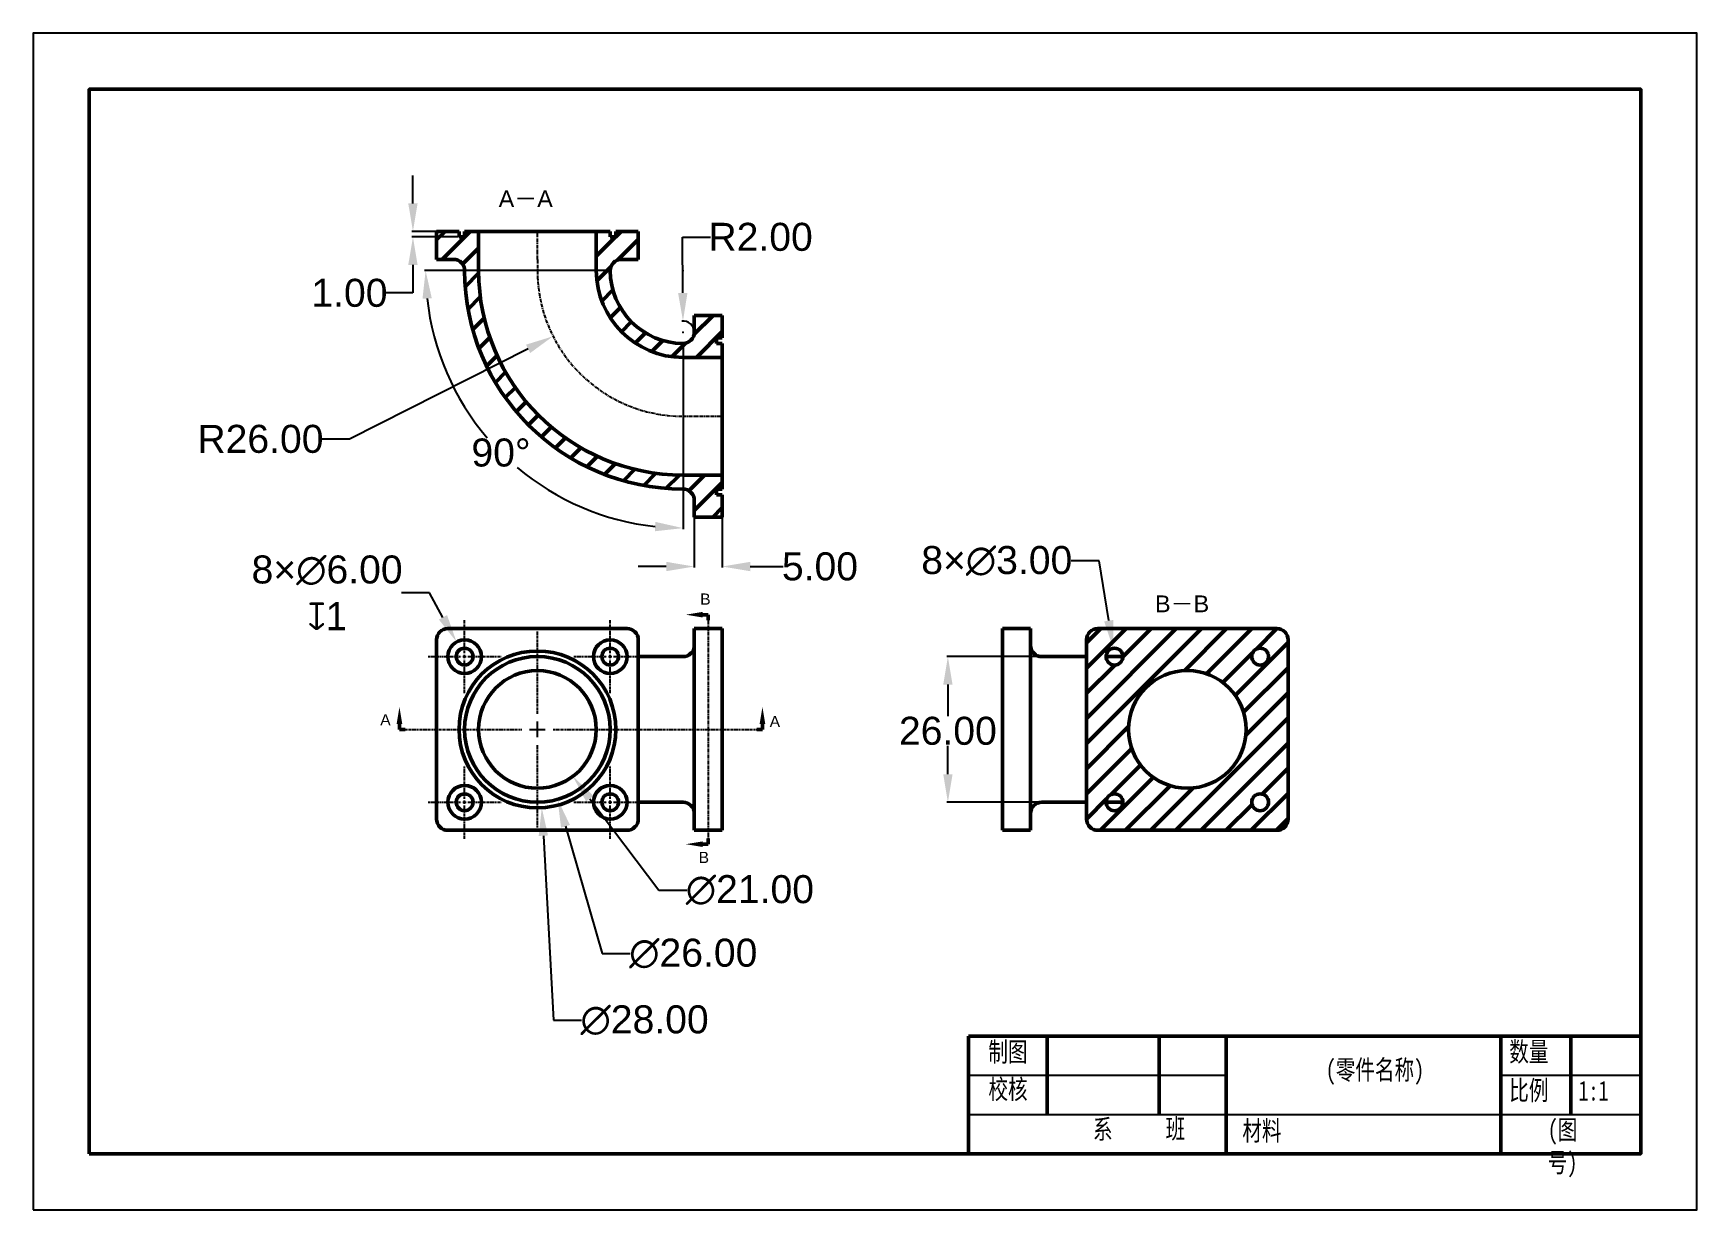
# Model space of a CAD drawing. Header units: millimetres. Extents: x 0 to 297, y 0 to 210.
import ezdxf

# ---------------------------------------------------------------- set-up
doc = ezdxf.new("R2010")
doc.units = ezdxf.units.MM
doc.header["$LTSCALE"] = 0.5
doc.linetypes.add('CENTER', pattern=[2, 1.25, -0.25, 0.25, -0.25])
doc.linetypes.add('CENTER2', pattern=[1.125, 0.75, -0.125, 0.125, -0.125])
for name, color, linetype, lineweight in [('dimension', 3, 'Continuous', 25), ('draw', 7, 'Continuous', 50), ('mark', 1, 'CENTER', 25), ('temp-thick', 7, 'Continuous', 50), ('text', 7, 'Continuous', 25), ('thin', 7, 'Continuous', 25)]:
    doc.layers.add(name, color=color, linetype=linetype, lineweight=lineweight)
doc.styles.get("Standard").update_dxf_attribs({"font": 'arial.ttf'})
doc.dimstyles.get("Standard").update_dxf_attribs({"dimtxt": 5, "dimasz": 5, "dimexe": 0.18, "dimexo": 0.0625, "dimgap": 0.09, "dimtad": 0, "dimtih": 1, "dimtoh": 1, "dimzin": 0, "dimdsep": 46, "dimtxsty": 'Standard', "dimcen": 0.09, "dimadec": 0, "dimazin": 0, "dimtfac": 1, "dimtofl": 0, "dimtmove": 0, "dimatfit": 1, "dimfxl": 1, "dimtolj": 1, "dimtzin": 0, "dimarcsym": 0})

# ---------------------------------------------------------------- blocks, each defined once
blk = doc.blocks.new('*U2')
at = {"layer": 'mark', "color": 0, "linetype": 'CENTER2', "transparency": 16777216}
for p, q in [((0, 2.8), (0, 17.5)), ((-23.63, 0), (-2.8, 0)), ((2.8, 0), (39.17, 0)), ((0, -17.5), (0, -2.8))]:
    blk.add_line(p, q, dxfattribs=at)
at = {"layer": 'mark', "color": 0, "linetype": 'Continuous', "transparency": 16777216}
for p, q in [((-1.4, 0), (1.4, 0)), ((0, -1.4), (0, 1.4))]:
    blk.add_line(p, q, dxfattribs=at)
blk = doc.blocks.new('*U3')
at = {"layer": 'mark', "color": 0, "linetype": 'CENTER2', "transparency": 16777216}
for p, q in [((0, 0.6), (0, 6.5)), ((-6.5, 0), (-0.6, 0)), ((0.6, 0), (6.5, 0)), ((0, -6.5), (0, -0.6))]:
    blk.add_line(p, q, dxfattribs=at)
at = {"layer": 'mark', "color": 0, "linetype": 'Continuous', "transparency": 16777216}
for p, q in [((-0.3, 0), (0.3, 0)), ((0, -0.3), (0, 0.3))]:
    blk.add_line(p, q, dxfattribs=at)
blk = doc.blocks.new('*U4')
at = {"layer": 'mark', "color": 0, "linetype": 'CENTER2', "transparency": 16777216}
for p, q in [((0, 0.6), (0, 6.5)), ((-6.5, 0), (-0.6, 0)), ((0.6, 0), (6.5, 0)), ((0, -6.5), (0, -0.6))]:
    blk.add_line(p, q, dxfattribs=at)
at = {"layer": 'mark', "color": 0, "linetype": 'Continuous', "transparency": 16777216}
for p, q in [((-0.3, 0), (0.3, 0)), ((0, -0.3), (0, 0.3))]:
    blk.add_line(p, q, dxfattribs=at)
blk = doc.blocks.new('*U5')
at = {"layer": 'mark', "color": 0, "linetype": 'CENTER2', "transparency": 16777216}
for p, q in [((0, 0.6), (0, 6.5)), ((-6.5, 0), (-0.6, 0)), ((0.6, 0), (6.5, 0)), ((0, -6.5), (0, -0.6))]:
    blk.add_line(p, q, dxfattribs=at)
at = {"layer": 'mark', "color": 0, "linetype": 'Continuous', "transparency": 16777216}
for p, q in [((-0.3, 0), (0.3, 0)), ((0, -0.3), (0, 0.3))]:
    blk.add_line(p, q, dxfattribs=at)
blk = doc.blocks.new('*U6')
at = {"layer": 'mark', "color": 0, "linetype": 'CENTER2', "transparency": 16777216}
for p, q in [((0, 0.6), (0, 6.5)), ((-6.5, 0), (-0.6, 0)), ((0.6, 0), (6.5, 0)), ((0, -6.5), (0, -0.6))]:
    blk.add_line(p, q, dxfattribs=at)
at = {"layer": 'mark', "color": 0, "linetype": 'Continuous', "transparency": 16777216}
for p, q in [((-0.3, 0), (0.3, 0)), ((0, -0.3), (0, 0.3))]:
    blk.add_line(p, q, dxfattribs=at)
blk = doc.blocks.new('*D13')
at = {"layer": 'Defpoints', "color": 0, "transparency": 16777216}
for p in [(83.68, 94.11), (96.35, 77.36)]:
    blk.add_point(p, dxfattribs=at)
at = {"layer": 'dimension', "color": 0, "lineweight": -2, "transparency": 16777216}
for p, q in [((89.92, 85.73), (90.1, 85.73)), ((90.01, 85.64), (90.01, 85.82)), ((99.37, 73.37), (111.72, 57.06)), ((111.72, 57.06), (116.72, 57.06))]:
    blk.add_line(p, q, dxfattribs=at)
at = {"layer": 'dimension', "color": 0, "transparency": 16777216}
blk.add_solid([(100.03, 73.88), (98.7, 72.87), (96.35, 77.36)], dxfattribs=at)
at = {"layer": 'dimension', "color": 0, "transparency": 16777216, "insert": (127.95, 57.06), "char_height": 5, "attachment_point": 5}
blk.add_mtext('\\A1;∅21.00', dxfattribs=at)
blk = doc.blocks.new('*D14')
at = {"layer": 'Defpoints', "color": 0, "transparency": 16777216}
for p in [(86.4, 98.22), (93.63, 73.25)]:
    blk.add_point(p, dxfattribs=at)
at = {"layer": 'dimension', "color": 0, "lineweight": -2, "transparency": 16777216}
for p, q in [((89.92, 85.73), (90.1, 85.73)), ((90.01, 85.64), (90.01, 85.82)), ((95.02, 68.44), (101.6, 45.72)), ((101.6, 45.72), (106.6, 45.72))]:
    blk.add_line(p, q, dxfattribs=at)
at = {"layer": 'dimension', "color": 0, "transparency": 16777216}
blk.add_solid([(95.82, 68.67), (94.22, 68.21), (93.63, 73.25)], dxfattribs=at)
at = {"layer": 'dimension', "color": 0, "transparency": 16777216, "insert": (117.84, 45.72), "char_height": 5, "attachment_point": 5}
blk.add_mtext('\\A1;∅26.00', dxfattribs=at)
blk = doc.blocks.new('*D15')
at = {"layer": 'Defpoints', "color": 0, "transparency": 16777216}
for p in [(89.23, 99.71), (90.79, 71.75)]:
    blk.add_point(p, dxfattribs=at)
at = {"layer": 'dimension', "color": 0, "lineweight": -2, "transparency": 16777216}
for p, q in [((89.92, 85.73), (90.1, 85.73)), ((90.01, 85.64), (90.01, 85.82)), ((91.07, 66.76), (92.91, 33.82)), ((92.91, 33.82), (97.91, 33.82))]:
    blk.add_line(p, q, dxfattribs=at)
at = {"layer": 'dimension', "color": 0, "transparency": 16777216}
blk.add_solid([(91.91, 66.81), (90.24, 66.72), (90.79, 71.75)], dxfattribs=at)
at = {"layer": 'dimension', "color": 0, "transparency": 16777216, "insert": (109.15, 33.82), "char_height": 5, "attachment_point": 5}
blk.add_mtext('\\A1;∅28.00', dxfattribs=at)
blk = doc.blocks.new('*D16')
at = {"layer": 'Defpoints', "color": 0, "transparency": 16777216}
for p in [(116.01, 167.64), (92.81, 155.92)]:
    blk.add_point(p, dxfattribs=at)
at = {"layer": 'dimension', "color": 0, "lineweight": -2, "transparency": 16777216}
for p, q in [((115.92, 167.64), (116.1, 167.64)), ((116.01, 167.55), (116.01, 167.73)), ((88.34, 153.66), (56.47, 137.57)), ((56.47, 137.57), (51.47, 137.57))]:
    blk.add_line(p, q, dxfattribs=at)
at = {"layer": 'dimension', "color": 0, "transparency": 16777216}
blk.add_solid([(87.97, 154.41), (88.72, 152.92), (92.81, 155.92)], dxfattribs=at)
at = {"layer": 'dimension', "color": 0, "transparency": 16777216, "insert": (40.56, 137.57), "char_height": 5, "attachment_point": 5}
blk.add_mtext('\\A1;R26.00', dxfattribs=at)
blk = doc.blocks.new('*D18')
at = {"layer": 'Defpoints', "color": 0, "transparency": 16777216}
for p in [(116, 158.64), (116.01, 156.64)]:
    blk.add_point(p, dxfattribs=at)
at = {"layer": 'dimension', "color": 0, "lineweight": -2, "transparency": 16777216}
for p, q in [((115.96, 163.64), (115.89, 173.63)), ((115.89, 173.63), (120.89, 173.63)), ((115.92, 156.64), (116.1, 156.64)), ((116.01, 156.55), (116.01, 156.73))]:
    blk.add_line(p, q, dxfattribs=at)
blk.add_arc((116.01, 156.64), 2, 1.7905, 95.5652, dxfattribs=at)
at = {"layer": 'dimension', "color": 0, "transparency": 16777216}
blk.add_solid([(116.8, 163.64), (115.13, 163.63), (116, 158.64)], dxfattribs=at)
at = {"layer": 'dimension', "color": 0, "transparency": 16777216, "insert": (129.86, 173.63), "char_height": 5, "attachment_point": 5}
blk.add_mtext('\\A1;R2.00', dxfattribs=at)
blk = doc.blocks.new('*D19')
at = {"layer": 'Defpoints', "color": 0, "transparency": 16777216}
for p in [(67.79, 173.64), (76.01, 174.64), (76.01, 173.64)]:
    blk.add_point(p, dxfattribs=at)
at = {"layer": 'dimension', "color": 0, "lineweight": -2, "transparency": 16777216}
for p, q in [((67.79, 179.64), (67.79, 184.64)), ((75.95, 174.64), (67.61, 174.64)), ((75.95, 173.64), (67.61, 173.64)), ((67.79, 168.64), (67.79, 163.64)), ((67.79, 163.64), (62.79, 163.64))]:
    blk.add_line(p, q, dxfattribs=at)
at = {"layer": 'dimension', "color": 0, "transparency": 16777216}
for points in [[(66.95, 179.64), (68.62, 179.64), (67.79, 174.64)], [(66.95, 168.64), (68.62, 168.64), (67.79, 173.64)]]:
    blk.add_solid(points, dxfattribs=at)
at = {"layer": 'dimension', "color": 0, "transparency": 16777216, "insert": (56.45, 163.64), "char_height": 5, "attachment_point": 5}
blk.add_mtext('\\A1;1.00', dxfattribs=at)
blk = doc.blocks.new('*D20')
at = {"layer": 'Defpoints', "color": 0, "transparency": 16777216}
for p in [(103.01, 167.64), (116.01, 167.64), (116.01, 154.64), (76.21, 144.65)]:
    blk.add_point(p, dxfattribs=at)
at = {"layer": 'dimension', "color": 0, "lineweight": -2, "transparency": 16777216}
for p, q in [((102.95, 167.64), (69.87, 167.64)), ((116.01, 154.57), (116.01, 121.49))]:
    blk.add_line(p, q, dxfattribs=at)
for start, end in [(186.2359, 220.512), (229.872, 263.7641)]:
    blk.add_arc((116.01, 167.64), 45.96, start, end, dxfattribs=at)
at = {"layer": 'dimension', "color": 0, "transparency": 16777216}
for points in [[(69.49, 162.6), (71.16, 162.69), (70.05, 167.64)], [(111.07, 122.78), (110.98, 121.11), (116.01, 121.67)]]:
    blk.add_solid(points, dxfattribs=at)
at = {"layer": 'dimension', "color": 0, "transparency": 16777216, "insert": (83.51, 135.13), "char_height": 5, "attachment_point": 5}
blk.add_mtext('\\A1;90°', dxfattribs=at)
blk = doc.blocks.new('*D21')
at = {"layer": 'Defpoints', "color": 0, "transparency": 16777216}
for p in [(118.01, 123.64), (123.01, 123.64), (123.01, 114.81)]:
    blk.add_point(p, dxfattribs=at)
at = {"layer": 'dimension', "color": 0, "lineweight": -2, "transparency": 16777216}
for p, q in [((118.01, 123.57), (118.01, 114.63)), ((123.01, 123.57), (123.01, 114.63)), ((113.01, 114.81), (108.01, 114.81)), ((128.01, 114.81), (133.89, 114.81))]:
    blk.add_line(p, q, dxfattribs=at)
at = {"layer": 'dimension', "color": 0, "transparency": 16777216}
for points in [[(113.01, 115.65), (113.01, 113.98), (118.01, 114.81)], [(128.01, 115.65), (128.01, 113.98), (123.01, 114.81)]]:
    blk.add_solid(points, dxfattribs=at)
at = {"layer": 'dimension', "color": 0, "transparency": 16777216, "insert": (140.46, 114.81), "char_height": 5, "attachment_point": 5}
blk.add_mtext('\\A1;5.00', dxfattribs=at)
blk = doc.blocks.new('*D23')
at = {"layer": 'Defpoints', "color": 0, "transparency": 16777216}
for p in [(184.05, 98.73), (163.3, 72.73), (184.05, 72.73)]:
    blk.add_point(p, dxfattribs=at)
at = {"layer": 'dimension', "color": 0, "lineweight": -2, "transparency": 16777216}
for p, q in [((183.99, 98.73), (163.12, 98.73)), ((163.3, 93.73), (163.3, 88.1)), ((163.3, 77.73), (163.3, 82.82)), ((183.99, 72.73), (163.12, 72.73))]:
    blk.add_line(p, q, dxfattribs=at)
at = {"layer": 'dimension', "color": 0, "transparency": 16777216}
for points in [[(162.47, 93.73), (164.13, 93.73), (163.3, 98.73)], [(162.47, 77.73), (164.13, 77.73), (163.3, 72.73)]]:
    blk.add_solid(points, dxfattribs=at)
at = {"layer": 'dimension', "color": 0, "transparency": 16777216, "insert": (163.3, 85.46), "char_height": 5, "attachment_point": 5}
blk.add_mtext('\\A1;26.00', dxfattribs=at)
blk = doc.blocks.new('*D24')
at = {"layer": 'Defpoints', "color": 0, "transparency": 16777216}
for p in [(75.57, 101.36), (78.46, 96.11)]:
    blk.add_point(p, dxfattribs=at)
at = {"layer": 'dimension', "color": 0, "lineweight": -2, "transparency": 16777216}
for p, q in [((70.74, 110.12), (65.74, 110.12)), ((73.15, 105.74), (70.74, 110.12)), ((76.92, 98.73), (77.1, 98.73)), ((77.01, 98.64), (77.01, 98.82))]:
    blk.add_line(p, q, dxfattribs=at)
at = {"layer": 'dimension', "color": 0, "transparency": 16777216}
blk.add_solid([(73.88, 106.14), (72.42, 105.34), (75.57, 101.36)], dxfattribs=at)
at = {"layer": 'dimension', "color": 0, "transparency": 16777216, "insert": (52.46, 110.12), "char_height": 5, "width": 26.3745, "attachment_point": 5}
blk.add_mtext('\\A1;8×∅6.00{\\Fgdt|c134;\\Px1}', dxfattribs=at)
blk = doc.blocks.new('*D25')
at = {"layer": 'Defpoints', "color": 0, "transparency": 16777216}
for p in [(192.81, 100.21), (193.29, 97.25)]:
    blk.add_point(p, dxfattribs=at)
at = {"layer": 'dimension', "color": 0, "lineweight": -2, "transparency": 16777216}
for p, q in [((190.31, 115.81), (185.31, 115.81)), ((192.02, 105.15), (190.31, 115.81)), ((192.96, 98.73), (193.14, 98.73)), ((193.05, 98.64), (193.05, 98.82))]:
    blk.add_line(p, q, dxfattribs=at)
at = {"layer": 'dimension', "color": 0, "transparency": 16777216}
blk.add_solid([(192.84, 105.28), (191.2, 105.02), (192.81, 100.21)], dxfattribs=at)
at = {"layer": 'dimension', "color": 0, "transparency": 16777216, "insert": (172.03, 115.81), "char_height": 5, "attachment_point": 5}
blk.add_mtext('\\A1;8×∅3.00', dxfattribs=at)

msp = doc.modelspace()

# ---------------------------------------------------------------- hatches: boundary and pattern name
at = {"layer": 'draw'}
h = msp.add_hatch(dxfattribs=at)
h.set_pattern_fill('ANSI31', color=256)
h.set_pattern_definition([(45, (31, 28.8283), (-2.245064, 2.245064), [])])
h.paths.add_polyline_path([(79.515, 174.636), (77.015, 174.636), (77.015, 173.636), (76.015, 173.636), (76.015, 174.636), (72.015, 174.636), (72.015, 169.636), (75.015, 169.636, -0.4142136), (77.015, 167.636, 0.1989124), (88.438, 140.059), (90.015, 141.636), (90.015, 142.018, -0.1969866), (79.515, 167.636), (79.515, 169.636)])
h.paths.add_polyline_path([(108.015, 174.636), (104.015, 174.636), (104.015, 173.636), (103.015, 173.636), (103.015, 174.636), (100.515, 174.636), (100.515, 169.636), (100.515, 167.636, 0.1989124), (105.055, 156.676), (106.822, 158.443, -0.1989124), (103.015, 167.636, -0.4142136), (105.015, 169.636), (108.015, 169.636)])
h.paths.add_polyline_path([(90.205, 141.826), (90.015, 141.636), (90.015, 138.567, 0.0926965), (102.276, 131.136), (116.015, 131.136, -0.1989124)])
h.paths.add_polyline_path([(123.015, 127.636), (122.015, 127.636), (122.015, 128.636), (123.015, 128.636), (123.015, 131.136), (118.015, 131.136), (102.276, 131.136, 0.0902434), (116.015, 128.636, -0.4142136), (118.015, 126.636), (118.015, 123.636), (123.015, 123.636)])
h.paths.add_polyline_path([(123.015, 154.636), (122.015, 154.636), (122.015, 155.636), (123.015, 155.636), (123.015, 159.636), (118.015, 159.636), (118.015, 156.636, -0.4142136), (116.015, 154.636, -0.1989124), (106.822, 158.443), (105.055, 156.676, 0.1989124), (116.015, 152.136), (118.015, 152.136), (123.015, 152.136)])
h = msp.add_hatch(dxfattribs=at)
h.set_pattern_fill('ANSI31', color=256)
h.set_pattern_definition([(45, (31, 11.4712), (-2.245064, 2.245064), [])])
h.paths.add_polyline_path([(190.049, 103.733, 0.4142136), (188.049, 101.733), (188.049, 85.733), (188.049, 69.733, 0.4142136), (190.049, 67.733), (222.049, 67.733, 0.4142136), (224.049, 69.733), (224.049, 101.733, 0.4142136), (222.049, 103.733)])
h.paths.add_polyline_path([(216.549, 85.733, -1), (195.549, 85.733, -1)], flags=16)
h.paths.add_polyline_path([(194.549, 98.733, -1), (191.549, 98.733, -1)], flags=16)
h.paths.add_polyline_path([(220.549, 98.733, -1), (217.549, 98.733, -1)], flags=16)
h.paths.add_polyline_path([(194.549, 72.733, -1), (191.549, 72.733, -1)], flags=16)
h.paths.add_polyline_path([(220.549, 72.733, -1), (217.549, 72.733, -1)], flags=16)

# ---------------------------------------------------------------- linework, layer by layer
for p, q in [((72.015, 174.636), (76.015, 174.636)), ((72.015, 174.636), (72.015, 169.636)), ((76.015, 174.636), (76.015, 173.636)), ((76.015, 173.636), (77.015, 173.636)), ((77.015, 173.636), (77.015, 174.636)), ((77.015, 174.636), (103.015, 174.636)), ((79.515, 169.636), (79.515, 174.636)), ((100.515, 169.636), (100.515, 174.636)), ((103.015, 173.636), (103.015, 174.636)), ((104.015, 173.636), (103.015, 173.636)), ((104.015, 174.636), (104.015, 173.636)), ((104.015, 174.636), (108.015, 174.636)), ((108.015, 174.636), (108.015, 169.636)), ((72.015, 169.636), (75.015, 169.636)), ((79.515, 169.636), (79.515, 167.636)), ((100.515, 169.636), (100.515, 167.636)), ((105.015, 169.636), (108.015, 169.636)), ((77.015, 167.636), (77.015, 167.636)), ((103.015, 167.636), (103.015, 167.636)), ((118.015, 159.636), (123.015, 159.636)), ((118.015, 156.636), (118.015, 159.636)), ((123.015, 159.636), (123.015, 155.636)), ((116.015, 154.636), (116.015, 154.636)), ((123.015, 155.636), (122.015, 155.636)), ((122.015, 155.636), (122.015, 154.636)), ((122.015, 154.636), (123.015, 154.636)), ((123.015, 154.636), (123.015, 128.636)), ((118.015, 152.136), (116.015, 152.136)), ((118.015, 152.136), (123.015, 152.136)), ((118.015, 131.136), (116.015, 131.136)), ((118.015, 131.136), (123.015, 131.136)), ((116.015, 128.636), (116.015, 128.636)), ((122.015, 127.636), (122.015, 128.636)), ((122.015, 128.636), (123.015, 128.636)), ((118.015, 123.636), (118.015, 126.636)), ((123.015, 127.636), (122.015, 127.636)), ((123.015, 127.636), (123.015, 123.636)), ((123.015, 123.636), (118.015, 123.636)), ((72.015, 101.733), (72.015, 69.733)), ((106.015, 103.733), (74.015, 103.733)), ((108.015, 69.733), (108.015, 101.733)), ((118.015, 103.733), (118.015, 100.733)), ((123.015, 103.733), (118.015, 103.733)), ((123.015, 67.733), (123.015, 103.733)), ((173.049, 67.733), (173.049, 103.733)), ((173.049, 103.733), (178.049, 103.733)), ((178.049, 103.733), (178.049, 100.733)), ((188.049, 101.733), (188.049, 85.733)), ((222.049, 103.733), (190.049, 103.733)), ((224.049, 69.733), (224.049, 101.733)), ((108.015, 98.733), (116.015, 98.733)), ((118.015, 100.733), (118.015, 70.733)), ((178.049, 100.733), (178.049, 70.733)), ((188.049, 98.733), (180.049, 98.733)), ((191.549, 98.733), (194.549, 98.733)), ((188.049, 85.733), (188.049, 69.733)), ((108.015, 72.733), (116.015, 72.733)), ((188.049, 72.733), (180.049, 72.733)), ((191.549, 72.733), (194.549, 72.733)), ((118.015, 67.733), (118.015, 70.733)), ((178.049, 67.733), (178.049, 70.733)), ((74.015, 67.733), (106.015, 67.733)), ((118.015, 67.733), (123.015, 67.733)), ((178.049, 67.733), (173.049, 67.733)), ((190.049, 67.733), (222.049, 67.733))]:
    msp.add_line(p, q, dxfattribs=at)
for centre, radius in [((77.015, 98.733), 3), ((103.015, 98.733), 3), ((77.015, 98.733), 1.5), ((90.015, 85.733), 14), ((90.015, 85.733), 13), ((103.015, 98.733), 1.5), ((193.049, 98.733), 1.5), ((219.049, 98.733), 1.5), ((90.015, 85.733), 10.5), ((206.049, 85.733), 10.5), ((77.015, 72.733), 3), ((103.015, 72.733), 3), ((77.015, 72.733), 1.5), ((103.015, 72.733), 1.5), ((193.049, 72.733), 1.5), ((219.049, 72.733), 1.5)]:
    msp.add_circle(centre, radius, dxfattribs=at)
for centre, radius, start, end in [((75.015, 167.636), 2, 360, 90), ((105.015, 167.636), 2, 90, 180), ((116.015, 167.636), 39, 180, 270), ((116.015, 167.636), 36.5, 180, 270), ((116.015, 167.636), 15.5, 180, 270), ((116.015, 167.636), 13, 180, 270), ((116.015, 156.636), 2, 270, 0), ((116.015, 126.636), 2, 0, 90), ((74.015, 101.733), 2, 90, 180), ((106.015, 101.733), 2, 0, 90), ((190.049, 101.733), 2, 90, 180), ((222.049, 101.733), 2, 0, 90), ((116.015, 100.733), 2, 270, 0), ((180.049, 100.733), 2, 180, 270), ((116.015, 70.733), 2, 0, 90), ((180.049, 70.733), 2, 90, 180), ((74.015, 69.733), 2, 180, 270), ((106.015, 69.733), 2, 270, 0), ((190.049, 69.733), 2, 180, 270), ((222.049, 69.733), 2, 270, 0)]:
    msp.add_arc(centre, radius, start, end, dxfattribs=at)
at = {"layer": 'mark'}
for p, q in [((90.015, 169.636), (90.015, 174.636)), ((90.015, 169.636), (90.015, 167.636)), ((116.015, 141.636), (118.015, 141.636)), ((118.015, 141.636), (123.015, 141.636)), ((120.515, 105.214), (120.515, 65.924))]:
    msp.add_line(p, q, dxfattribs=at)
msp.add_arc((116.015, 167.636), 26, 180, 270, dxfattribs=at)
at = {"layer": 'temp-thick'}
for p, q in [((120.515, 106.214), (119.515, 106.214)), ((120.515, 105.214), (120.515, 106.214)), ((65.381, 85.733), (65.381, 86.733)), ((130.186, 85.733), (130.186, 86.733)), ((66.381, 85.733), (65.381, 85.733)), ((129.186, 85.733), (130.186, 85.733)), ((120.515, 66.252), (120.515, 65.252)), ((120.515, 65.252), (119.515, 65.252))]:
    msp.add_line(p, q, dxfattribs=at)
for points in [[(119.515, 106.214, 1, 0, 0), (116.515, 106.214, 0, 0, 0)], [(65.381, 86.733, 1, 0, 0), (65.381, 89.733, 0, 0, 0)], [(130.186, 86.733, 1, 0, 0), (130.186, 89.733, 0, 0, 0)], [(119.515, 65.252, 1, 0, 0), (116.515, 65.252, 0, 0, 0)]]:
    msp.add_lwpolyline(points, format="xyseb", dxfattribs=at)
at = {"layer": 'thin', "lineweight": 50}
for p, q in [((287, 31), (167, 31)), ((167, 31), (167, 10)), ((181, 31), (181, 17)), ((201, 31), (201, 17)), ((213, 31), (213, 10)), ((262, 31), (262, 10)), ((274.5, 31), (274.5, 17))]:
    msp.add_line(p, q, dxfattribs=at)
at = {"layer": 'thin', "lineweight": 25}
for p, q in [((167, 24), (213, 24)), ((262, 24), (287, 24)), ((167, 17), (287, 17))]:
    msp.add_line(p, q, dxfattribs=at)
msp.add_lwpolyline([(0, 0), (297, 0), (297, 210), (0, 210)], close=True, dxfattribs=at)
at = {"layer": 'thin', "lineweight": 50}
msp.add_lwpolyline([(10, 10), (287, 10), (287, 200), (10, 200)], close=True, dxfattribs=at)

# ---------------------------------------------------------------- block references
at = {"layer": 'mark', "linetype": 'CENTER2'}
for name, p in [('*U3', (77.015, 98.733)), ('*U4', (103.015, 98.733)), ('*U2', (90.015, 85.733)), ('*U6', (77.015, 72.733)), ('*U5', (103.015, 72.733))]:
    msp.add_blockref(name, p, dxfattribs=at)

# ---------------------------------------------------------------- texts
at = {"layer": 'text', "attachment_point": 1}
for s, width, heights, insert, char_height in [('A{\\fSimSun|b0|i0|c134|p2;－}A', 12.93872, [6], (83.085, 181.962), 3), ('B', 6.93653, [0], (119.069, 110), 2), ('B{\\fSimSun|b0|i0|c134|p2;－}B', 13.43563, [2.593], (200.269, 109.654), 3), ('A', 6.93653, [0], (61.947, 88.452), 2), ('A', 6.93653, [0], (131.477, 88.156), 2), ('B', 6.93653, [0], (118.794, 63.884), 2)]:
    msp.add_mtext_dynamic_manual_height_columns(s, width=width, gutter_width=1, heights=heights, dxfattribs=dict(at, insert=insert, char_height=char_height))
at = {"layer": 'thin', "char_height": 3.5, "attachment_point": 1}
for s, width, heights, insert in [('{\\fHYSWLongFangSong|b0|i0|c134|p2;制图}', 9.21455, [0], (170.523, 29.926)), ('{\\fHYSWLongFangSong|b0|i0|c134|p2;数量}', 9.21455, [0], (263.522, 29.962)), ('{\\fHYSWLongFangSong|b0|i0|c134|p2;(零件名称)}', 23.07286, [9.396], (230.76, 26.728)), ('{\\fHYSWLongFangSong|b0|i0|c134|p2;校核}', 9.21455, [0], (170.538, 23.261)), ('{\\fHYSWLongFangSong|b0|i0|c134|p2;比例}', 9.21455, [0], (263.517, 23.063)), ('{\\fHYSWLongFangSong|b0|i0|c134|p2;1:1}', 9.21455, [0], (275.885, 22.991)), ('{\\fHYSWLongFangSong|b0|i0|c134|p2;系}', 9.21455, [0], (189.209, 16.129)), ('{\\fHYSWLongFangSong|b0|i0|c134|p2;班}', 9.21455, [0], (202.157, 16.222)), ('{\\fHYSWLongFangSong|b0|i0|c134|p2;材料}', 9.21455, [0], (215.873, 15.863)), ('{\\fHYSWLongFangSong|b0|i0|c134|p2;(图号)}', 9.21455, [0], (270.404, 16.03))]:
    msp.add_mtext_dynamic_manual_height_columns(s, width=width, gutter_width=1, heights=heights, dxfattribs=dict(at, insert=insert))

# ---------------------------------------------------------------- dimensions: what is measured, and where the dimension line sits
at = {"layer": 'dimension'}
for base, p1, p2, picture, middle in [((67.788, 173.636), (76.015, 174.636), (76.015, 173.636), '*D19', (56.448, 163.636)), ((163.3, 72.733), (184.049, 98.733), (184.049, 72.733), '*D23', (163.3, 85.459))]:
    dim = msp.add_linear_dim(base=base, p1=p1, p2=p2, angle=90, dimstyle='Standard', dxfattribs=at)
    dim.commit()
    dim.dimension.update_dxf_attribs({"geometry": picture, "text_midpoint": middle, "dimtype": 160})
for center, mpoint, picture, middle in [((116.015, 156.636), (116.001, 158.636), '*D18', (129.862, 173.635)), ((116.015, 167.636), (92.806, 155.917), '*D16', (40.555, 137.567))]:
    dim = msp.add_radius_dim(center=center, mpoint=mpoint, dimstyle='Standard', dxfattribs=at)
    dim.commit()
    dim.dimension.update_dxf_attribs({"geometry": picture, "text_midpoint": middle, "dimtype": 164})
dim = msp.add_angular_dim_3p(base=(76.21, 144.654), center=(116.015, 167.636), p1=(103.015, 167.636), p2=(116.015, 154.636), dimstyle='Standard', dxfattribs=at)
dim.commit()
dim.dimension.update_dxf_attribs({"geometry": '*D20', "text_midpoint": (83.514, 135.135), "dimtype": 165})
dim = msp.add_linear_dim(base=(123.015, 114.813), p1=(118.015, 123.636), p2=(123.015, 123.636), dimstyle='Standard', dxfattribs=at)
dim.commit()
dim.dimension.update_dxf_attribs({"geometry": '*D21', "text_midpoint": (140.464, 114.813), "dimtype": 160})
for p1, p2, text, picture, middle in [((193.287, 97.252), (192.811, 100.214), '8×<>', '*D25', (172.029, 115.809)), ((78.464, 96.106), (75.566, 101.36), '8×<>{\\Fgdt|c134;\\Px1}', '*D24', (52.459, 110.116))]:
    dim = msp.add_diameter_dim_2p(p1=p1, p2=p2, text=text, dimstyle='Standard', dxfattribs=at)
    dim.commit()
    dim.dimension.update_dxf_attribs({"geometry": picture, "text_midpoint": middle, "dimtype": 163})
for p1, p2, picture, middle in [((86.399, 98.22), (93.63, 73.246), '*D14', (117.836, 45.725)), ((89.235, 99.711), (90.795, 71.755), '*D15', (109.15, 33.815)), ((83.678, 94.105), (96.352, 77.361), '*D13', (127.954, 57.061))]:
    dim = msp.add_diameter_dim_2p(p1=p1, p2=p2, dimstyle='Standard', dxfattribs=at)
    dim.commit()
    dim.dimension.update_dxf_attribs({"geometry": picture, "text_midpoint": middle, "dimtype": 163})

doc.saveas('drawing.dxf')
